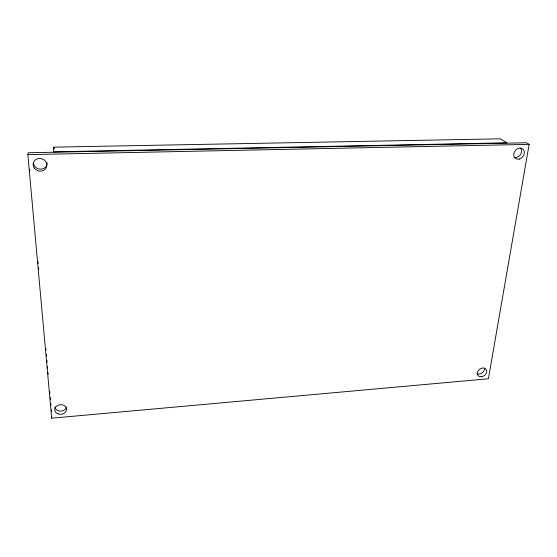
<?xml version="1.0" encoding="UTF-8"?>
<svg xmlns="http://www.w3.org/2000/svg" width="557" height="557" viewBox="0 0 557 557"><rect width="100%" height="100%" fill="white"/><g stroke="black" fill="none" stroke-linecap="round" stroke-linejoin="round"><path stroke-width="0.84" d="M51.69 418.182L27.85 154.637L28.198 152.743L526.351 142.773L529.15 144.36L488.398 378.774L51.69 418.182L51.766 416.559M53.89 147.152L53.479 151.838L507.044 142.808L500.283 138.818L53.89 147.152L54.022 148.886M27.85 154.637L529.15 144.36M29.681 169.189L29.834 170.915M38.029 261.776L38.182 263.503M38.572 267.833L38.732 269.56M45.834 348.306L45.987 350.04M46.377 354.363L46.537 356.09M46.927 360.421L47.08 362.147M47.47 366.478L47.624 368.205M48.013 372.536L48.174 374.262M49.733 391.571L49.886 393.305M50.276 397.628L50.436 399.362M50.826 403.686L50.979 405.412M51.369 409.743L51.529 411.47M47.08 162.721A6.9 6.28 17.3 0 1 40.786 169.189A6.9 6.28 17.3 0 1 33.42 163.034M484.499 368.205A5.117 3.934 -36.4 0 1 482.056 372.932A5.117 3.934 -36.4 0 1 476.827 373.705M520.677 148.016A5.974 4.86 -52 0 1 520.37 154.721A5.974 4.86 -52 0 1 514.069 157.45M66.575 407.049A5.939 4.818 -5.3 0 1 60.393 411.129A5.939 4.818 -5.3 0 1 54.851 406.826M519.465 159.051A6.009 4.881 -51.9 0 0 523.441 149.631A6.009 4.881 -51.9 0 0 514.222 152.319A6.009 4.881 -51.9 0 0 519.465 159.051M481.248 376.741A5.145 3.941 -36.4 0 0 486.449 369.82A5.145 3.941 -36.4 0 0 478.317 370.516A5.145 3.941 -36.4 0 0 481.248 376.741M58.025 413.928A5.974 4.839 -5.4 0 0 66.617 408.984A5.974 4.839 -5.4 0 0 57.35 405.573A5.974 4.839 -5.4 0 0 58.025 413.928M34.297 168.117A6.949 6.322 16.9 0 0 46.21 167.866A6.949 6.322 16.9 0 0 39.47 158.432A6.949 6.322 16.9 0 0 34.297 168.117"/></g></svg>
